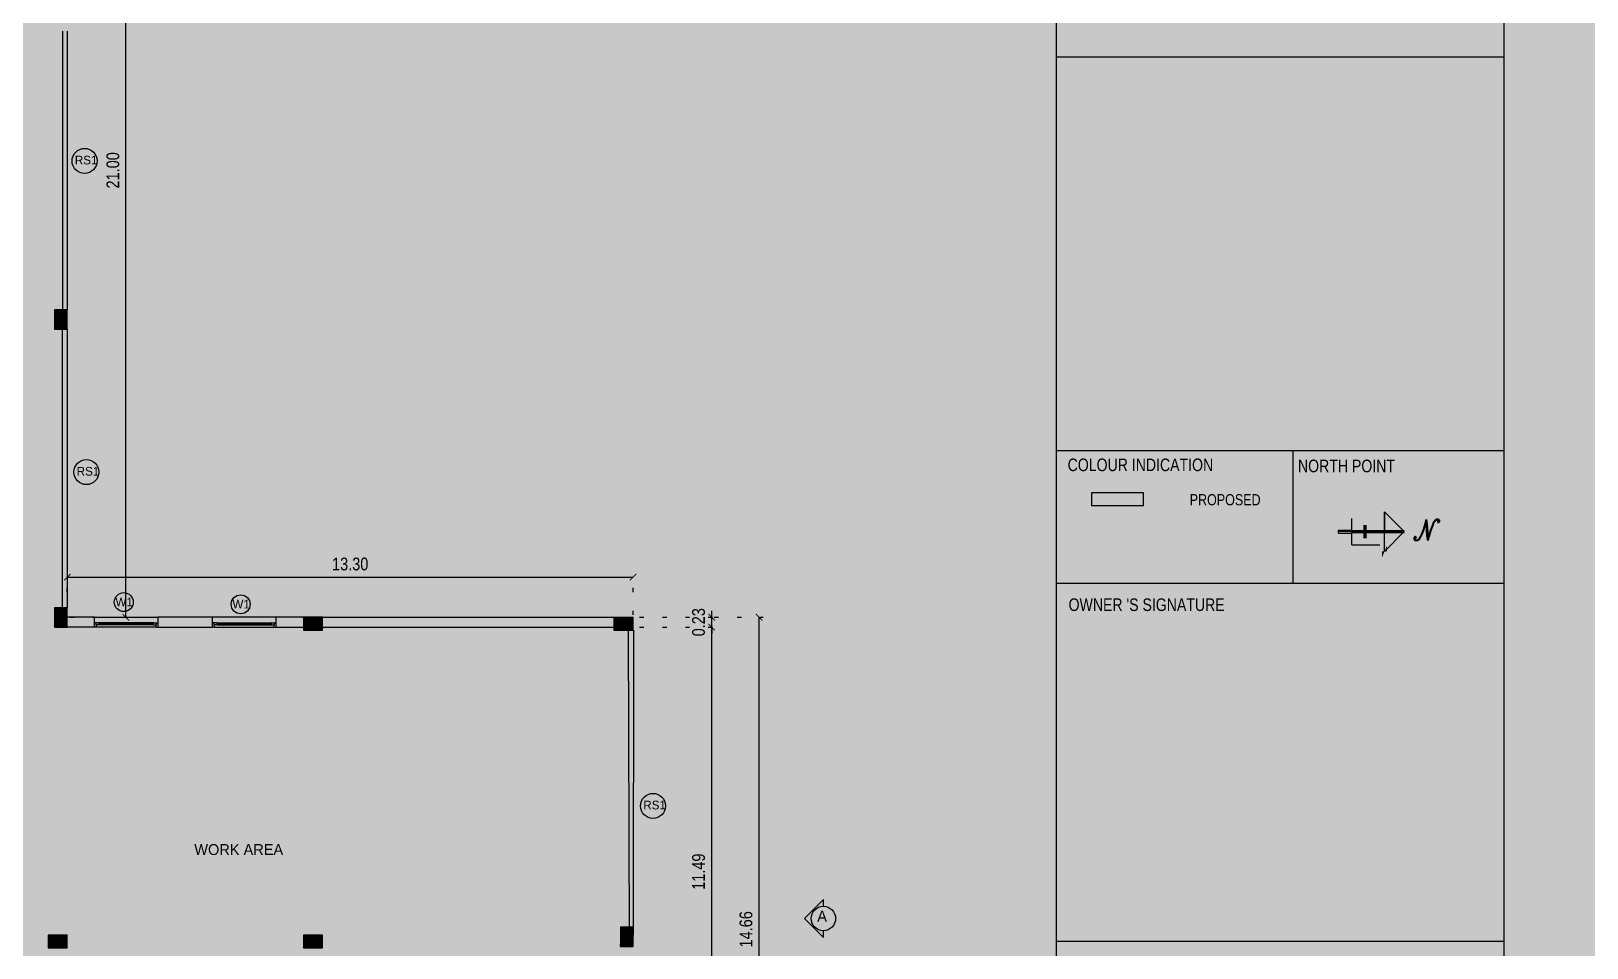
# Model space of a CAD drawing. Header units: metres. Extents: x 1422408 to 2267498, y 3894 to 80428.
# Drawn here: x 2267058.54 to 2267095.11, y 4160.16 to 4181.7 of the extents above; entities that cross this region are included whole.
import ezdxf
from ezdxf.enums import TextEntityAlignment as Align

# ---------------------------------------------------------------- set-up
doc = ezdxf.new("R2010")
doc.units = ezdxf.units.M
doc.header["$LTSCALE"] = 3.5
doc.header["$MEASUREMENT"] = 0
doc.linetypes.add('DOT2', pattern=[0.125, 0, -0.125])
doc.linetypes.add('PHANTOM2', pattern=[1.25, 0.625, -0.125, 0.125, -0.125, 0.125, -0.125])
doc.layers.get('0').update_dxf_attribs({"linetype": 'CONTINUOUS'})
doc.layers.get('DEFPOINTS').update_dxf_attribs({"linetype": 'CONTINUOUS'})
for name, color, linetype in [('COLUMN', 2, 'CONTINUOUS'), ('ED', 30, 'CONTINUOUS'), ('FURN', 35, 'CONTINUOUS'), ('SECLINE', 2, 'PHANTOM2'), ('TEXT', 4, 'CONTINUOUS'), ('TITLE', 7, 'CONTINUOUS'), ('WAL', 1, 'CONTINUOUS'), ('WALL', 125, 'CONTINUOUS'), ('window', 252, 'CONTINUOUS')]:
    doc.layers.add(name, color=color, linetype=linetype)
doc.layers.add('P', color=250, linetype='CONTINUOUS', lineweight=100)
doc.styles.add('A', font='arial.ttf', dxfattribs={"width": 0.9, "height": 7.5})
doc.styles.add('ID', font='GOTHIC.TTF', dxfattribs={"width": 0.85})
doc.styles.add('SCRIPTC', font='scriptc_.ttf', dxfattribs={"height": 48})
doc.styles.add('USA TEXT', font='GOTHIC.TTF')
doc.linetypes.add('ZIGZAG', pattern='A,0.0001,-0.2,[131,ltypeshp.shx,S=0.2,R=0,X=-0.2,Y=0],-0.4,[131,ltypeshp.shx,S=0.2,R=180,X=0.2,Y=0],-0.2', length=0.8001)
doc.dimstyles.new('1-100-ED', dxfattribs={"dimtxt": 350, "dimasz": 100, "dimexe": 0.18, "dimexo": 0.0625, "dimgap": 25, "dimtad": 1, "dimdec": 0, "dimzin": 0, "dimdsep": 46, "dimtxsty": 'USA TEXT', "dimblk": 'ARCHTICK', "dimcen": 0.1, "dimclrd": 252, "dimclre": 9, "dimclrt": 3, "dimadec": 0, "dimazin": 0, "dimtfac": 1, "dimtdec": 0, "dimtofl": 0, "dimtmove": 2, "dimatfit": 3, "dimldrblk": 'ARCHTICK', "dimfxl": 0.18, "dimtolj": 1, "dimtzin": 0, "dimarcsym": 0})
doc.dimstyles.new('1-100-ID', dxfattribs={"dimtxt": 0.3, "dimasz": 0.15, "dimexe": 0.1, "dimexo": 0.06, "dimgap": 0.15, "dimtad": 1, "dimzin": 3, "dimdsep": 46, "dimtxsty": 'ID', "dimblk": 'ARCHTICK', "dimcen": 0, "dimclrd": 252, "dimclre": 252, "dimclrt": 3, "dimadec": 0, "dimazin": 0, "dimtfac": 1, "dimtix": 1, "dimtmove": 2, "dimatfit": 3, "dimldrblk": 'OPEN90', "dimfxl": 0, "dimtolj": 1, "dimtzin": 0, "dimarcsym": 0})

# ---------------------------------------------------------------- blocks, each defined once
blk = doc.blocks.new('1')
at = {"layer": 'COLUMN'}
h = blk.add_hatch(dxfattribs=at)
h.set_pattern_fill('ANSI31', color=8, scale=50, style=0)
h.paths.add_polyline_path([(1593152, -270597), (1592852, -270597), (1592852, -270147), (1593152, -270147)])
at = {"layer": 'COLUMN', "color": 4}
for p, q in [((1592967, -270147), (1592967, -270597)), ((1592852, -270482), (1593152, -270482))]:
    blk.add_line(p, q, dxfattribs=at)
at = {"layer": 'COLUMN'}
for points in [[(1593152, -270597), (1592852, -270597), (1592852, -270147), (1593152, -270147)], [(1592938, -270454), (1592995, -270454), (1592995, -270510), (1592938, -270510)]]:
    blk.add_lwpolyline(points, close=True, dxfattribs=at)
blk = doc.blocks.new('4')
at = {"layer": 'COLUMN'}
h = blk.add_hatch(dxfattribs=at)
h.set_pattern_fill('ANSI31', color=8, scale=50, style=0)
h.paths.add_polyline_path([(1693358, -270597), (1693658, -270597), (1693658, -270147), (1693358, -270147)])
at = {"layer": 'COLUMN', "color": 4}
for p, q in [((1693508, -270147), (1693508, -270597)), ((1693658, -270482), (1693358, -270482))]:
    blk.add_line(p, q, dxfattribs=at)
at = {"layer": 'COLUMN'}
for points in [[(1693358, -270597), (1693658, -270597), (1693658, -270147), (1693358, -270147)], [(1693536, -270454), (1693480, -270454), (1693480, -270510), (1693536, -270510)]]:
    blk.add_lwpolyline(points, close=True, dxfattribs=at)
blk = doc.blocks.new('WINDWO')
at = {"layer": 'WALL'}
for p, q in [((0, 230), (0, 0)), ((1500, 230), (1500, 0))]:
    blk.add_line(p, q, dxfattribs=at)
at = {"layer": 'window', "color": 252}
for p, q in [((51, 230), (0, 230)), ((38, 128), (0, 128)), ((0, 0), (1500, 0)), ((38, 180), (38, 128)), ((51, 180), (38, 180)), ((38, 179), (38, 128)), ((115, 179), (38, 179)), ((102, 128), (38, 128)), ((1449, 230), (51, 230)), ((51, 230), (51, 180)), ((102, 147), (102, 128)), ((102, 147), (115, 147)), ((102, 141), (102, 147)), ((102, 141), (102, 128)), ((115, 141), (102, 141)), ((102, 128), (115, 128)), ((115, 179), (115, 147)), ((115, 141), (115, 128)), ((1385, 179), (1462, 179)), ((1385, 179), (1385, 147)), ((1398, 147), (1385, 147)), ((1385, 141), (1398, 141)), ((1385, 141), (1385, 128)), ((1398, 128), (1385, 128)), ((1398, 147), (1398, 128)), ((1398, 141), (1398, 128)), ((1398, 128), (1462, 128)), ((1449, 230), (1449, 180)), ((1449, 230), (1500, 230)), ((1449, 180), (1462, 180)), ((1462, 180), (1462, 128)), ((1462, 179), (1462, 128)), ((1462, 128), (1500, 128))]:
    blk.add_line(p, q, dxfattribs=at)
at = {"layer": 'window', "color": 4}
for p, q in [((1398, 147), (102, 147)), ((1398, 141), (102, 141)), ((1398, 141), (1398, 147))]:
    blk.add_line(p, q, dxfattribs=at)
at = {"layer": 'window', "color": 250}
for p, q in [((1385, 179), (115, 179)), ((1385, 128), (115, 128))]:
    blk.add_line(p, q, dxfattribs=at)
blk = doc.blocks.new('_ArchTick')
at = {"color": 0, "linetype": 'ByBlock', "const_width": 0.15}
blk.add_lwpolyline([(-0.5, -0.5), (0.5, 0.5)], dxfattribs=at)
blk = doc.blocks.new('*D422')
at = {"layer": 'DEFPOINTS', "color": 0, "transparency": 16777216}
for p in [(2267072.246, 4167.696), (2267074.537, 4167.696), (2267072.691, 4156.205)]:
    blk.add_point(p, dxfattribs=at)
at = {"layer": 'ED', "color": 252, "linetype": 'DOT2', "lineweight": -2, "transparency": 16777216}
for p, q in [((2267072.306, 4167.696), (2267074.637, 4167.696)), ((2267072.751, 4156.205), (2267074.637, 4156.205))]:
    blk.add_line(p, q, dxfattribs=at)
at = {"layer": 'ED', "color": 252, "lineweight": -2, "transparency": 16777216}
blk.add_line((2267074.537, 4156.205), (2267074.537, 4167.696), dxfattribs=at)
at = {"layer": 'ED', "color": 252, "lineweight": -2, "transparency": 16777216, "xscale": 0.15, "yscale": 0.15, "zscale": 0.15}
for p, rotation in [((2267074.537, 4167.696), 90), ((2267074.537, 4156.205), 270)]:
    blk.add_blockref('_ArchTick', p, dxfattribs=dict(at, rotation=rotation))
at = {"layer": 'ED', "color": 3, "transparency": 16777216, "insert": (2267074.229, 4161.951), "char_height": 0.3, "attachment_point": 5, "rotation": 90, "style": 'ID'}
blk.add_mtext('\\A1;11.49', dxfattribs=at)
blk = doc.blocks.new('_Open90')
at = {"color": 0, "linetype": 'ByBlock', "lineweight": -2}
for p, q in [((0, 0), (-1, 0)), ((-0.5, 0.5), (0, 0)), ((0, 0), (-0.5, -0.5))]:
    blk.add_line(p, q, dxfattribs=at)
blk = doc.blocks.new('*D423')
at = {"layer": 'DEFPOINTS', "color": 0, "transparency": 16777216}
for p in [(2267072.246, 4167.926), (2267072.246, 4167.696), (2267074.537, 4167.926)]:
    blk.add_point(p, dxfattribs=at)
at = {"layer": 'ED', "color": 252, "lineweight": -2, "transparency": 16777216}
for p, q in [((2267074.537, 4167.926), (2267074.537, 4168.076)), ((2267074.537, 4167.696), (2267074.537, 4167.926)), ((2267074.537, 4167.696), (2267074.537, 4167.546))]:
    blk.add_line(p, q, dxfattribs=at)
at = {"layer": 'ED', "color": 252, "linetype": 'DOT2', "lineweight": -2, "transparency": 16777216}
for p, q in [((2267072.306, 4167.926), (2267074.637, 4167.926)), ((2267072.306, 4167.696), (2267074.637, 4167.696))]:
    blk.add_line(p, q, dxfattribs=at)
at = {"layer": 'ED', "color": 252, "lineweight": -2, "transparency": 16777216, "xscale": 0.15, "yscale": 0.15, "zscale": 0.15}
for p, rotation in [((2267074.537, 4167.926), 270), ((2267074.537, 4167.696), 90)]:
    blk.add_blockref('_ArchTick', p, dxfattribs=dict(at, rotation=rotation))
at = {"layer": 'ED', "color": 3, "transparency": 16777216, "insert": (2267074.229, 4167.811), "char_height": 0.3, "attachment_point": 5, "rotation": 90, "style": 'ID'}
blk.add_mtext('\\A1;0.23', dxfattribs=at)
blk = doc.blocks.new('*D424')
at = {"layer": 'DEFPOINTS', "color": 0, "transparency": 16777216}
for p in [(2267074.537, 4167.926), (2267075.65, 4167.926), (2267074.537, 4153.268)]:
    blk.add_point(p, dxfattribs=at)
at = {"layer": 'ED', "color": 252, "linetype": 'DOT2', "lineweight": -2, "transparency": 16777216}
for p, q in [((2267074.597, 4167.926), (2267075.75, 4167.926)), ((2267074.597, 4153.268), (2267075.75, 4153.268))]:
    blk.add_line(p, q, dxfattribs=at)
at = {"layer": 'ED', "color": 252, "lineweight": -2, "transparency": 16777216}
blk.add_line((2267075.65, 4153.268), (2267075.65, 4167.926), dxfattribs=at)
at = {"layer": 'ED', "color": 252, "lineweight": -2, "transparency": 16777216, "xscale": 0.15, "yscale": 0.15, "zscale": 0.15}
for p, rotation in [((2267075.65, 4167.926), 90), ((2267075.65, 4153.268), 270)]:
    blk.add_blockref('_ArchTick', p, dxfattribs=dict(at, rotation=rotation))
at = {"layer": 'ED', "color": 3, "transparency": 16777216, "insert": (2267075.343, 4160.597), "char_height": 0.3, "attachment_point": 5, "rotation": 90, "style": 'ID'}
blk.add_mtext('\\A1;14.66', dxfattribs=at)
blk = doc.blocks.new('*D425')
at = {"layer": 'DEFPOINTS', "color": 0, "transparency": 16777216}
for p in [(2267072.691, 4168.87), (2267059.391, 4167.921), (2267072.691, 4167.921)]:
    blk.add_point(p, dxfattribs=at)
at = {"layer": 'ED', "color": 252, "linetype": 'DOT2', "lineweight": -2, "transparency": 16777216}
for p, q in [((2267059.391, 4167.981), (2267059.391, 4168.97)), ((2267072.691, 4167.981), (2267072.691, 4168.97))]:
    blk.add_line(p, q, dxfattribs=at)
at = {"layer": 'ED', "color": 252, "lineweight": -2, "transparency": 16777216}
blk.add_line((2267059.391, 4168.87), (2267072.691, 4168.87), dxfattribs=at)
at = {"layer": 'ED', "color": 252, "lineweight": -2, "transparency": 16777216, "xscale": 0.15, "yscale": 0.15, "zscale": 0.15, "rotation": 180}
blk.add_blockref('_ArchTick', (2267059.391, 4168.87), dxfattribs=at)
at = {"layer": 'ED', "color": 252, "lineweight": -2, "transparency": 16777216, "xscale": 0.15, "yscale": 0.15, "zscale": 0.15}
blk.add_blockref('_ArchTick', (2267072.691, 4168.87), dxfattribs=at)
at = {"layer": 'ED', "color": 3, "transparency": 16777216, "insert": (2267066.041, 4169.177), "char_height": 0.3, "attachment_point": 5, "style": 'ID'}
blk.add_mtext('\\A1;13.30', dxfattribs=at)
blk = doc.blocks.new('*D426')
at = {"layer": 'DEFPOINTS', "color": 0, "transparency": 16777216}
for p in [(2267059.391, 4188.926), (2267060.771, 4188.926), (2267059.391, 4167.926)]:
    blk.add_point(p, dxfattribs=at)
at = {"layer": 'ED', "color": 252, "linetype": 'DOT2', "lineweight": -2, "transparency": 16777216}
for p, q in [((2267059.451, 4188.926), (2267060.871, 4188.926)), ((2267059.451, 4167.926), (2267060.871, 4167.926))]:
    blk.add_line(p, q, dxfattribs=at)
at = {"layer": 'ED', "color": 252, "lineweight": -2, "transparency": 16777216}
blk.add_line((2267060.771, 4167.926), (2267060.771, 4188.926), dxfattribs=at)
at = {"layer": 'ED', "color": 252, "lineweight": -2, "transparency": 16777216, "xscale": 0.15, "yscale": 0.15, "zscale": 0.15}
for p, rotation in [((2267060.771, 4188.926), 90), ((2267060.771, 4167.926), 270)]:
    blk.add_blockref('_ArchTick', p, dxfattribs=dict(at, rotation=rotation))
at = {"layer": 'ED', "color": 3, "transparency": 16777216, "insert": (2267060.464, 4178.426), "char_height": 0.3, "attachment_point": 5, "rotation": 90, "style": 'ID'}
blk.add_mtext('\\A1;21.00', dxfattribs=at)

msp = doc.modelspace()

# ---------------------------------------------------------------- hatches: boundary and pattern name
at = {"layer": 'SECLINE', "linetype": 'Continuous'}
h = msp.add_hatch(color=41, dxfattribs=at)
h.paths.add_polyline_path([(2267077.16185, 4161.29441), (2267076.71836, 4160.85091), (2267076.87488, 4160.85091, -0.41421356), (2267077.16185, 4161.13788)])
h.paths.add_polyline_path([(2267076.87488, 4160.85091), (2267076.71836, 4160.85091), (2267077.16185, 4160.40741), (2267077.16185, 4160.56393, -0.41421356)])

# ---------------------------------------------------------------- linework, layer by layer
at = {"color": 1}
for p, q in [((2267089.58004, 4169.62984), (2267089.58004, 4170.24693)), ((2267089.27149, 4169.97695), (2267089.58004, 4169.97695)), ((2267089.27149, 4169.89982), (2267089.27149, 4169.97695)), ((2267089.27149, 4169.89982), (2267089.58004, 4169.89982)), ((2267089.58004, 4169.62984), (2267090.24106, 4169.62984))]:
    msp.add_line(p, q, dxfattribs=at)
for p, q in [((2267090.3514, 4170.4012), (2267090.81421, 4169.93838)), ((2267090.3514, 4169.47557), (2267090.3514, 4170.4012)), ((2267090.3514, 4170.4012), (2267090.3514, 4169.93838)), ((2267090.3514, 4169.93838), (2267089.27149, 4169.93838)), ((2267090.81421, 4169.93838), (2267090.3514, 4169.47557))]:
    msp.add_line(p, q)
at = {"const_width": 0.07714}
msp.add_lwpolyline([(2267089.58004, 4169.93838), (2267090.8133, 4169.93838)], dxfattribs=at)
at = {"color": 1}
msp.add_trace([(2267089.58004, 4170.24693), (2267090.19713, 4170.24693), (2267089.58004, 4170.24693), (2267090.19713, 4170.24693)], dxfattribs=at)
for points in [[(2267090.00429, 4169.62984), (2267090.08142, 4169.62984), (2267090.00429, 4170.24693), (2267090.08142, 4170.24693)], [(2267090.00429, 4170.24693), (2267090.08142, 4170.24693), (2267090.00429, 4170.24693), (2267090.08142, 4170.24693)], [(2267090.13927, 4169.62984), (2267090.25498, 4169.62984), (2267090.13927, 4170.24693), (2267090.25498, 4170.24693)], [(2267090.13927, 4170.24693), (2267090.25498, 4170.24693), (2267090.13927, 4170.24693), (2267090.25498, 4170.24693)], [(2267090.29355, 4169.47557), (2267090.40925, 4169.47557), (2267090.29355, 4170.54087), (2267090.40925, 4170.26153)], [(2267090.29355, 4170.54087), (2267090.40925, 4170.26153), (2267090.89603, 4169.93838), (2267090.7324, 4169.93838)], [(2267089.85001, 4170.09266), (2267089.92715, 4170.09266), (2267089.85001, 4170.09266), (2267089.92715, 4170.09266)], [(2267089.85001, 4169.78411), (2267089.92715, 4169.78411), (2267089.85001, 4170.09266), (2267089.92715, 4170.09266)], [(2267090.89603, 4169.93838), (2267090.7324, 4169.93838), (2267090.29355, 4169.3359), (2267090.40925, 4169.61524)], [(2267090.29355, 4169.3359), (2267090.40925, 4169.61524), (2267090.29355, 4169.47557), (2267090.40925, 4169.47557)]]:
    msp.add_trace(points)
at = {"layer": 'FURN', "linetype": 'ZIGZAG', "ltscale": 0.5}
for p, q in [((2267059.27602, 4181.6964), (2267059.27602, 4175.14642)), ((2267059.27602, 4168.14642), (2267059.27602, 4174.6964)), ((2267072.60751, 4160.46141), (2267072.58072, 4167.62628))]:
    msp.add_line(p, q, dxfattribs=at)
at = {"layer": 'SECLINE', "color": 41, "linetype": 'Continuous'}
msp.add_lwpolyline([(2267077.16185, 4161.13788), (2267077.16185, 4161.29441), (2267076.71836, 4160.85091), (2267077.16185, 4160.40741), (2267077.16185, 4160.56393, -0.41421356), (2267076.87488, 4160.85091, -0.41421356)], format="xyb", close=True, dxfattribs=at)
msp.add_circle((2267077.16185, 4160.85091), 0.28698, dxfattribs=at)
msp.add_circle((2267077.16185, 4160.85091), 0.28698, dxfattribs=at)
at = {"layer": 'TEXT'}
for centre, radius in [((2267059.79733, 4178.64862), 0.29345), ((2267059.84087, 4171.33762), 0.29345), ((2267060.71871, 4168.28349), 0.22231), ((2267063.46667, 4168.23142), 0.22231), ((2267073.15781, 4163.49718), 0.29345)]:
    msp.add_circle(centre, radius, dxfattribs=at)
at = {"layer": 'TITLE', "color": 6}
msp.add_line((2267082.63215, 4195.64624), (2267082.63215, 4141.10864), dxfattribs=at)
at = {"layer": 'TITLE', "color": 17}
msp.add_line((2267082.63215, 4181.09092), (2267093.16377, 4181.09092), dxfattribs=at)
at = {"layer": 'TITLE', "color": 1}
for p, q in [((2267082.63215, 4171.84483), (2267093.16377, 4171.84483)), ((2267082.63215, 4168.73044), (2267093.16377, 4168.73044)), ((2267082.63215, 4160.31738), (2267093.16377, 4160.31738))]:
    msp.add_line(p, q, dxfattribs=at)
at = {"layer": 'TITLE', "color": 3}
msp.add_lwpolyline([(2267084.68788, 4170.55682), (2267084.68788, 4170.8499), (2267083.46726, 4170.8499), (2267083.46726, 4170.55682)], close=True, dxfattribs=at)
at = {"layer": 'WAL', "linetype": 'Continuous', "ltscale": 0.25}
msp.add_lwpolyline([(2267093.16377, 4141.10864), (2267093.16377, 4195.64624), (2267016.0187, 4195.64624), (2267016.0187, 4141.10864)], close=True, dxfattribs=at)
at = {"layer": 'WALL'}
for p, q in [((2267059.39102, 4181.69641), (2267059.39102, 4175.14641)), ((2267059.39102, 4174.69641), (2267059.39102, 4168.14641)), ((2267059.16586, 4167.69628), (2267059.16586, 4167.69641)), ((2267060.02854, 4167.92638), (2267059.39102, 4167.92638)), ((2267060.02854, 4167.6964), (2267059.39102, 4167.69641)), ((2267062.80349, 4167.92633), (2267061.52854, 4167.92636)), ((2267061.52854, 4167.69638), (2267062.80349, 4167.69638)), ((2267064.94102, 4167.92628), (2267064.30349, 4167.92629)), ((2267064.30349, 4167.69628), (2267072.24572, 4167.69628)), ((2267065.19572, 4167.92628), (2267072.24572, 4167.92628)), ((2267072.69572, 4167.62628), (2267072.69102, 4160.46141))]:
    msp.add_line(p, q, dxfattribs=at)
at = {"layer": 'WALL', "color": 1}
msp.add_line((2267088.19249, 4171.84483), (2267088.19249, 4168.73044), dxfattribs=at)

# ---------------------------------------------------------------- block references
at = {"layer": 'COLUMN', "color": 8, "extrusion": (0, 0, -1), "xscale": 0.0010000000018851, "yscale": 0.0010000000018851, "zscale": -0.000999999999919}
for p in [(-2268652.24269, 4445.29358), (-2268652.24269, 4438.29358), (-2268665.54269, 4430.79358)]:
    msp.add_blockref('1', p, dxfattribs=at)
at = {"layer": 'COLUMN', "color": 8, "extrusion": (0, 0, -1), "xscale": 0.0009999999989101, "yscale": 0.0009999999989101, "zscale": -0.000999999999919, "rotation": 270}
for p in [(-2266794.79385, 5760.77809), (-2266802.09385, 5760.77795)]:
    msp.add_blockref('1', p, dxfattribs=at)
at = {"layer": 'COLUMN', "color": 8, "xscale": 0.0009999999989101, "yscale": 0.0009999999989101, "zscale": 0.0009999999989101, "rotation": 90}
for p in [(2266788.79385, 2466.80328), (2266794.79385, 2466.80328)]:
    msp.add_blockref('4', p, dxfattribs=at)
at = {"layer": 'P', "color": 1, "rotation": 180}
for p, xscale, yscale, zscale in [((2267060.02854, 4167.92638), -0.0010000000018851, 0.0009999999989101, 0.000999999999919), ((2267064.30349, 4167.92638), 0.0010000000018851, 0.0010000000018851, 0.0010000000018851)]:
    msp.add_blockref('WINDWO', p, dxfattribs=dict(at, xscale=xscale, yscale=yscale, zscale=zscale))

# ---------------------------------------------------------------- texts
at = {"style": 'SCRIPTC'}
msp.add_text('N', height=0.49367, dxfattribs=at).set_placement((2267091.33698, 4169.72724), align=Align.CENTER)
at = {"layer": 'TEXT', "style": 'USA TEXT'}
for s, height, p in [('RS1', 0.204444, (2267059.56891, 4178.5655)), ('RS1', 0.204444, (2267059.61245, 4171.2545)), ('W1', 0.204444, (2267060.52392, 4168.1862)), ('W1', 0.204444, (2267063.27188, 4168.13414)), ('RS1', 0.204444, (2267072.92938, 4163.41405)), ('A', 0.26087, (2267077.01547, 4160.77343))]:
    msp.add_text(s, height=height, dxfattribs=at).set_placement(p)
at = {"layer": 'TEXT', "color": 0, "insert": (2267062.37681, 4162.46894), "char_height": 0.2555556, "width": 5.5264384, "attachment_point": 4, "style": 'USA TEXT'}
msp.add_mtext('{\\fCentury Gothic|b0|i0|c0|p15;WORK AREA}', dxfattribs=at)
at = {"layer": 'TITLE', "color": 3, "style": 'A', "width": 0.8}
for s, height, p in [('COLOUR INDICATION', 0.2962019, (2267082.90299, 4171.35995)), ('NORTH POINT', 0.2962019, (2267088.31606, 4171.33451)), ('PROPOSED', 0.263291, (2267085.77072, 4170.55707)), ("OWNER 'S SIGNATURE", 0.2962019, (2267082.92545, 4168.07443))]:
    msp.add_text(s, height=height, dxfattribs=at).set_placement(p)

# ---------------------------------------------------------------- dimensions: what is measured, and where the dimension line sits
at = {"layer": 'ED'}
for base, p1, p2, picture, middle in [((2267060.77105, 4188.92641), (2267059.39102, 4167.92638), (2267059.39102, 4188.92641), '*D426', (2267060.4635, 4178.42639)), ((2267074.53689, 4167.92628), (2267072.24572, 4167.69628), (2267072.24572, 4167.92628), '*D423', (2267074.22935, 4167.81128)), ((2267074.53689, 4167.69628), (2267072.69102, 4156.20528), (2267072.24572, 4167.69628), '*D422', (2267074.22935, 4161.95078)), ((2267075.65007, 4167.92628), (2267074.53689, 4153.26802), (2267074.53689, 4167.92628), '*D424', (2267075.34253, 4160.59715))]:
    dim = msp.add_linear_dim(base=base, p1=p1, p2=p2, angle=90, dimstyle='1-100-ID', dxfattribs=at)
    dim.commit()
    dim.dimension.update_dxf_attribs({"geometry": picture, "text_midpoint": middle})
dim = msp.add_linear_dim(base=(2267072.69102, 4168.86988), p1=(2267059.39102, 4167.92141), p2=(2267072.69102, 4167.92141), dimstyle='1-100-ID', dxfattribs=at)
dim.commit()
dim.dimension.update_dxf_attribs({"geometry": '*D425', "text_midpoint": (2267066.04102, 4169.17743)})

# ---------------------------------------------------------------- leaders
at = {"layer": 'WALL'}
for points in [[(2267064.89198, 4152.23629), (2267064.89198, 4153.73629)], [(2267216.99082, 4172.15213), (2267213.3186, 4172.15213)], [(2267216.99082, 4163.47602), (2267213.3186, 4163.47602)], [(2267231.04637, 4163.47602), (2267227.37415, 4163.47602)], [(2267216.99082, 4154.66973), (2267213.3186, 4154.66973)], [(2267231.04637, 4154.66973), (2267227.37415, 4154.66973)], [(2267071.23435, 4154.73665), (2267072.73435, 4154.73665)]]:
    msp.add_leader(points, dimstyle='1-100-ED', override={"dimtxt": 300, "dimasz": 300, "dimgap": 50, "dimtad": 0, "dimpost": ' mm'}, dxfattribs=at)

doc.saveas('drawing.dxf')
